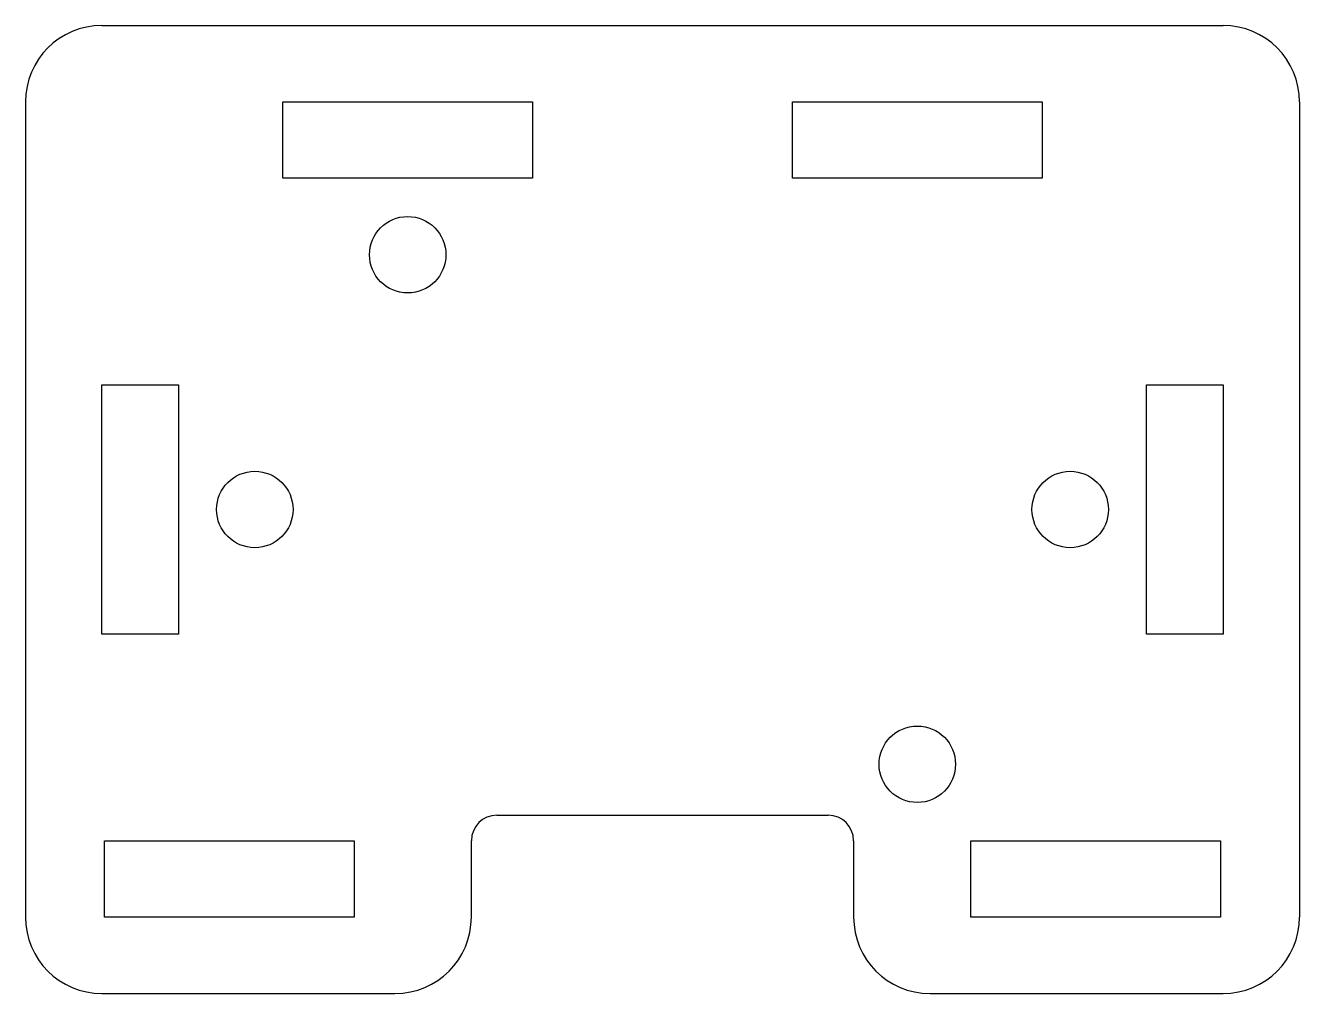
# Model space of a CAD drawing. Extents: x 0 to 50, y -6 to 32.
import ezdxf

# ---------------------------------------------------------------- set-up
doc = ezdxf.new("R2010")
doc.units = 0
doc.layers.get('0').update_dxf_attribs({"linetype": 'continuous'})

# ---------------------------------------------------------------- blocks, each defined once
blk = doc.blocks.new('FILLET003')
at = {"color": 0}
for p, q in [((3, 32), (47, 32)), ((0, 29), (0, -3)), ((10.1, 29), (19.9, 29)), ((10.1, 26), (10.1, 29)), ((19.9, 29), (19.9, 26)), ((30.1, 29), (39.9, 29)), ((30.1, 26), (30.1, 29)), ((39.9, 29), (39.9, 26)), ((50, 29), (50, -3)), ((19.9, 26), (10.1, 26)), ((39.9, 26), (30.1, 26)), ((3, 17.9), (6, 17.9)), ((3, 8.1), (3, 17.9)), ((6, 17.9), (6, 8.1)), ((44, 17.9), (47, 17.9)), ((44, 8.1), (44, 17.9)), ((47, 17.9), (47, 8.1)), ((6, 8.1), (3, 8.1)), ((47, 8.1), (44, 8.1)), ((18.5, 1), (31.5, 1)), ((3.1, 0), (12.9, 0)), ((3.1, -3), (3.1, 0)), ((12.9, 0), (12.9, -3)), ((17.5, -3), (17.5, 0)), ((32.5, 0), (32.5, -3)), ((37.1, 0), (46.9, 0)), ((37.1, -3), (37.1, 0)), ((46.9, 0), (46.9, -3)), ((12.9, -3), (3.1, -3)), ((46.9, -3), (37.1, -3)), ((3, -6), (14.5, -6)), ((35.5, -6), (47, -6))]:
    blk.add_line(p, q, dxfattribs=at)
for centre in [(15, 23), (9, 13), (41, 13), (35, 3)]:
    blk.add_circle(centre, 1.5, dxfattribs=at)
for centre, radius, start, end in [((3, 29), 3, 90, -180), ((47, 29), 3, 0, 90), ((18.5, 0), 1, 90, 180), ((31.5, 0), 1, 0, 90), ((3, -3), 3, -180, -90), ((14.5, -3), 3, -90, 0), ((35.5, -3), 3, 180, -90), ((47, -3), 3, -90, 0)]:
    blk.add_arc(centre, radius, start, end, dxfattribs=at)

msp = doc.modelspace()

# ---------------------------------------------------------------- block references
at = {"color": 0}
msp.add_blockref('FILLET003', (0, 0), dxfattribs=at)

doc.saveas('drawing.dxf')
